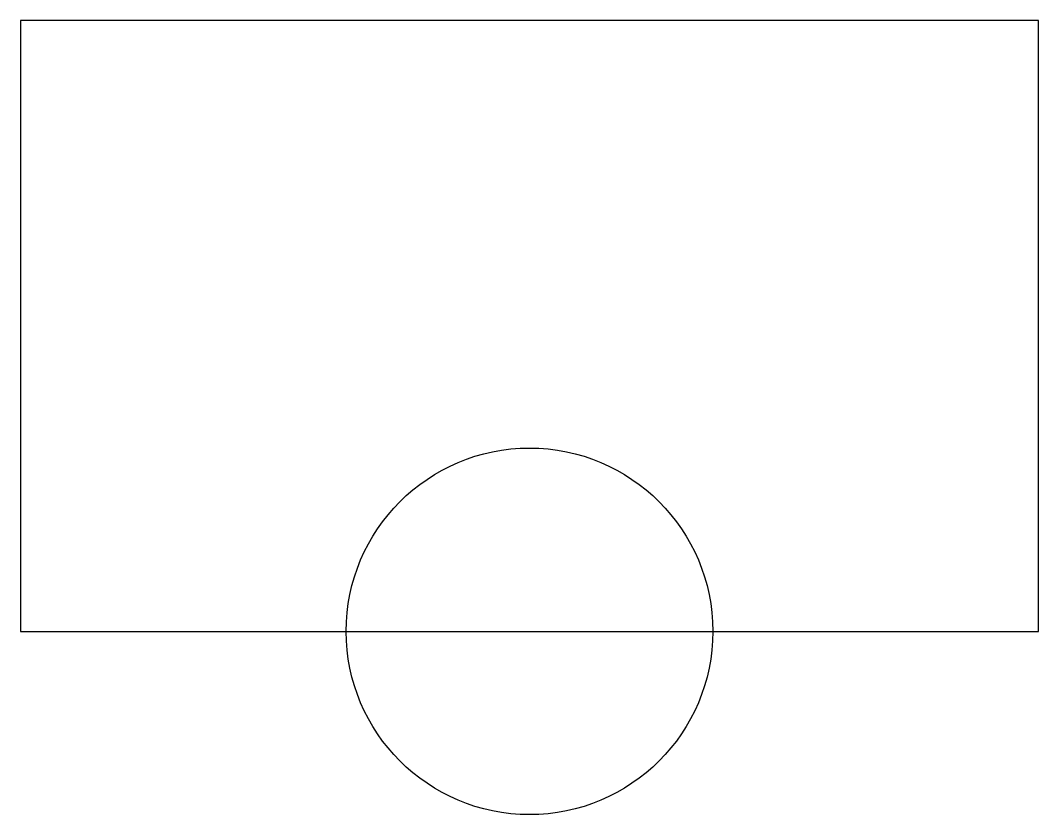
# Model space of a CAD drawing. Header units: millimetres. Extents: x 0 to 5000, y -900 to 3000.
import ezdxf

# ---------------------------------------------------------------- set-up
doc = ezdxf.new("R2010")
doc.units = ezdxf.units.MM
doc.layers.add('DOORS', color=2, linetype='CONTINUOUS')
doc.layers.add('WALLS', color=7, linetype='CONTINUOUS')

msp = doc.modelspace()

# ---------------------------------------------------------------- linework, layer by layer
at = {"layer": 'DOORS'}
msp.add_circle((2500, 0), 900, dxfattribs=at)
at = {"layer": 'WALLS'}
for p, q in [((5000, 3000), (0, 3000)), ((0, 3000), (0, 0)), ((5000, 0), (5000, 3000)), ((0, 0), (5000, 0))]:
    msp.add_line(p, q, dxfattribs=at)

doc.saveas('drawing.dxf')
